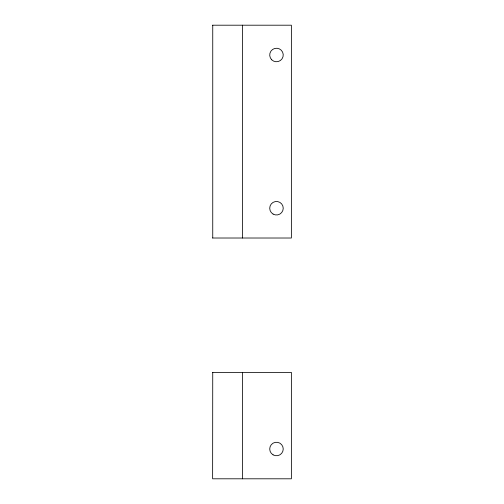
<?xml version="1.0" encoding="UTF-8"?>
<svg xmlns="http://www.w3.org/2000/svg" width="504" height="504" viewBox="0 0 504 504"><rect width="100%" height="100%" fill="white"/><g stroke="black" fill="none" stroke-linecap="round" stroke-linejoin="round"><path stroke-width="0.76" d="M212.745 238.02L212.745 25.2M212.631 25.2L291.375 25.2L291.375 238.02L212.631 238.014M212.625 372.393L291.375 372.393L291.375 478.8L212.631 478.8L212.738 372.393M242.424 25.2L242.424 238.02M242.424 372.393L242.424 478.8M273.099 214.08A6.76 6.76 0 0 0 283.235 208.221A6.76 6.76 0 0 0 273.099 202.369A6.76 6.76 0 0 0 273.099 214.08M271.694 59.774A6.76 6.76 0 0 0 283.009 56.744A6.76 6.76 0 0 0 274.724 48.466A6.76 6.76 0 0 0 271.694 59.774M273.099 454.86A6.76 6.76 0 0 0 283.235 449.007A6.76 6.76 0 0 0 273.099 443.148A6.76 6.76 0 0 0 273.099 454.86"/></g></svg>
